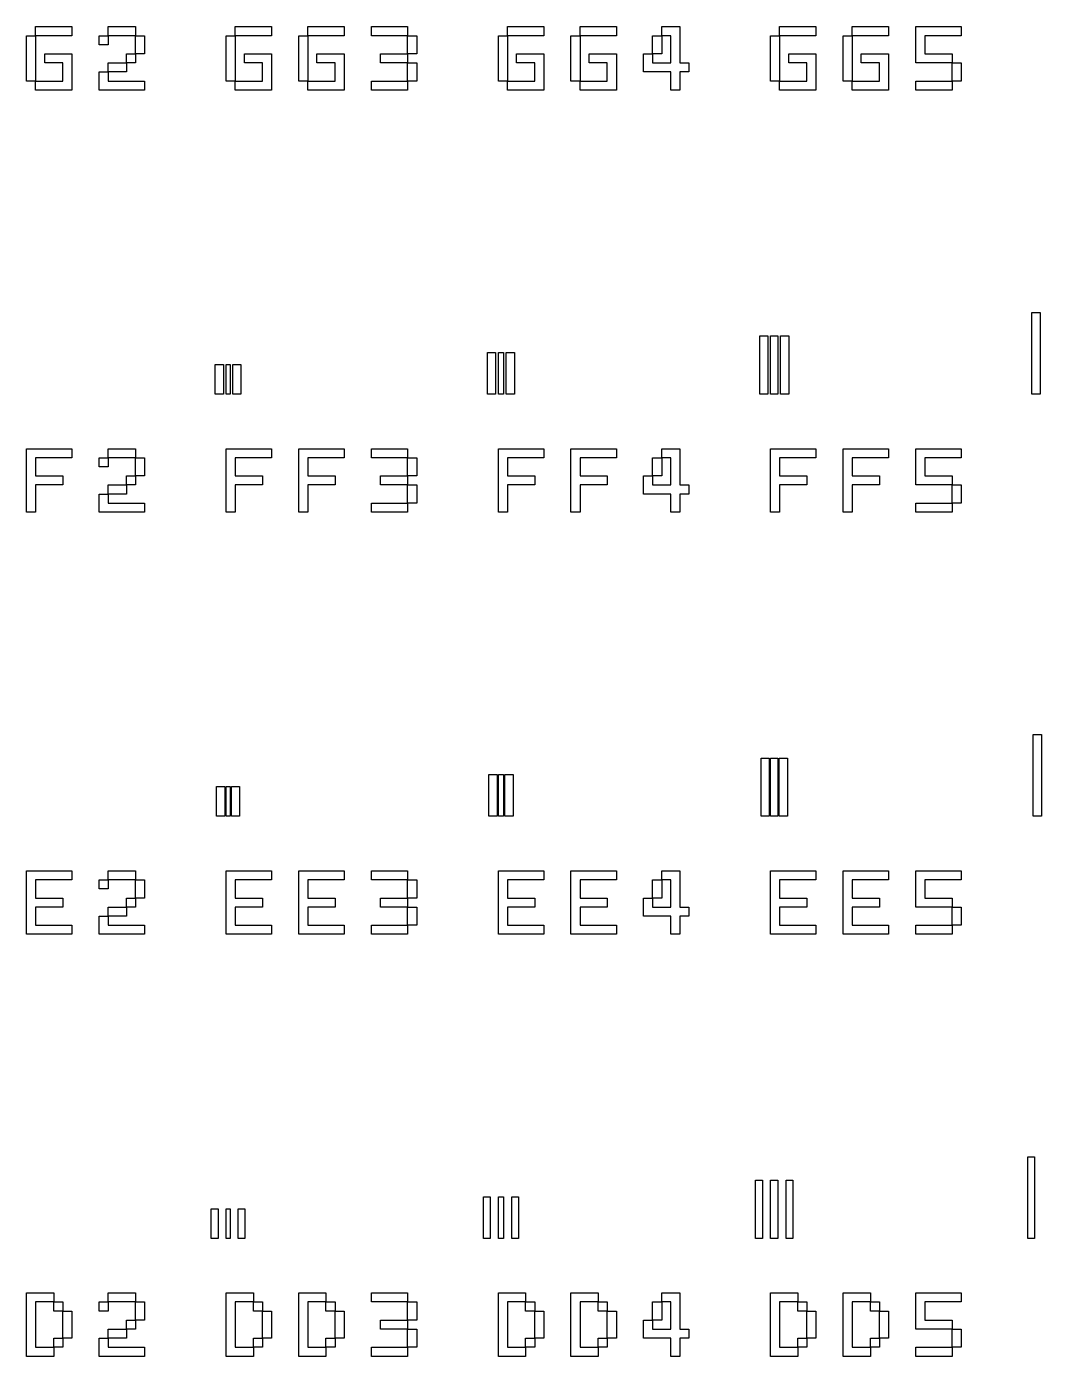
# Model space of a CAD drawing. Extents: x 0 to 3000, y 0 to 2000.
# Drawn here: x 2256.7 to 2629.5, y 491.7 to 980 of the extents above; entities that cross this region are included whole.
import ezdxf

# ---------------------------------------------------------------- set-up
doc = ezdxf.new("R2010")
doc.units = 0
doc.layers.add('L1D0', color=1, linetype='CONTINUOUS')

msp = doc.modelspace()

# ---------------------------------------------------------------- linework, layer by layer
at = {"layer": 'L1D0'}
for points in [[(2256.667, 960), (2256.667, 963.333), (2256.667, 966.667), (2256.667, 970), (2256.667, 973.333), (2256.667, 976.667), (2260, 976.667), (2260, 973.333), (2260, 970), (2260, 966.667), (2260, 963.333), (2260, 960)], [(2260, 976.667), (2260, 980), (2263.333, 980), (2266.667, 980), (2270, 980), (2273.333, 980), (2273.333, 976.667), (2270, 976.667), (2266.667, 976.667), (2263.333, 976.667)], [(2283.333, 973.333), (2283.333, 976.667), (2286.667, 976.667), (2286.667, 973.333)], [(2286.667, 976.667), (2286.667, 980), (2290, 980), (2293.333, 980), (2296.667, 980), (2296.667, 976.667), (2293.333, 976.667), (2290, 976.667)], [(2296.667, 970), (2296.667, 973.333), (2296.667, 976.667), (2300, 976.667), (2300, 973.333), (2300, 970)], [(2330, 960), (2330, 963.333), (2330, 966.667), (2330, 970), (2330, 973.333), (2330, 976.667), (2333.333, 976.667), (2333.333, 973.333), (2333.333, 970), (2333.333, 966.667), (2333.333, 963.333), (2333.333, 960)], [(2333.333, 976.667), (2333.333, 980), (2336.667, 980), (2340, 980), (2343.333, 980), (2346.667, 980), (2346.667, 976.667), (2343.333, 976.667), (2340, 976.667), (2336.667, 976.667)], [(2356.667, 960), (2356.667, 963.333), (2356.667, 966.667), (2356.667, 970), (2356.667, 973.333), (2356.667, 976.667), (2360, 976.667), (2360, 973.333), (2360, 970), (2360, 966.667), (2360, 963.333), (2360, 960)], [(2360, 976.667), (2360, 980), (2363.333, 980), (2366.667, 980), (2370, 980), (2373.333, 980), (2373.333, 976.667), (2370, 976.667), (2366.667, 976.667), (2363.333, 976.667)], [(2383.333, 976.667), (2383.333, 980), (2386.667, 980), (2390, 980), (2393.333, 980), (2396.667, 980), (2396.667, 976.667), (2393.333, 976.667), (2390, 976.667), (2386.667, 976.667)], [(2396.667, 970), (2396.667, 973.333), (2396.667, 976.667), (2400, 976.667), (2400, 973.333), (2400, 970)], [(2430, 960), (2430, 963.333), (2430, 966.667), (2430, 970), (2430, 973.333), (2430, 976.667), (2433.333, 976.667), (2433.333, 973.333), (2433.333, 970), (2433.333, 966.667), (2433.333, 963.333), (2433.333, 960)], [(2433.333, 976.667), (2433.333, 980), (2436.667, 980), (2440, 980), (2443.333, 980), (2446.667, 980), (2446.667, 976.667), (2443.333, 976.667), (2440, 976.667), (2436.667, 976.667)], [(2456.667, 960), (2456.667, 963.333), (2456.667, 966.667), (2456.667, 970), (2456.667, 973.333), (2456.667, 976.667), (2460, 976.667), (2460, 973.333), (2460, 970), (2460, 966.667), (2460, 963.333), (2460, 960)], [(2460, 976.667), (2460, 980), (2463.333, 980), (2466.667, 980), (2470, 980), (2473.333, 980), (2473.333, 976.667), (2470, 976.667), (2466.667, 976.667), (2463.333, 976.667)], [(2493.333, 956.667), (2493.333, 960), (2493.333, 963.333), (2490, 963.333), (2486.667, 963.333), (2483.333, 963.333), (2483.333, 966.667), (2483.333, 970), (2486.667, 970), (2486.667, 966.667), (2490, 966.667), (2493.333, 966.667), (2493.333, 970), (2493.333, 973.333), (2493.333, 976.667), (2490, 976.667), (2490, 980), (2493.333, 980), (2496.667, 980), (2496.667, 976.667), (2496.667, 973.333), (2496.667, 970), (2496.667, 966.667), (2500, 966.667), (2500, 963.333), (2496.667, 963.333), (2496.667, 960), (2496.667, 956.667)], [(2486.667, 970), (2486.667, 973.333), (2486.667, 976.667), (2490, 976.667), (2490, 973.333), (2490, 970)], [(2530, 960), (2530, 963.333), (2530, 966.667), (2530, 970), (2530, 973.333), (2530, 976.667), (2533.333, 976.667), (2533.333, 973.333), (2533.333, 970), (2533.333, 966.667), (2533.333, 963.333), (2533.333, 960)], [(2533.333, 976.667), (2533.333, 980), (2536.667, 980), (2540, 980), (2543.333, 980), (2546.667, 980), (2546.667, 976.667), (2543.333, 976.667), (2540, 976.667), (2536.667, 976.667)], [(2556.667, 960), (2556.667, 963.333), (2556.667, 966.667), (2556.667, 970), (2556.667, 973.333), (2556.667, 976.667), (2560, 976.667), (2560, 973.333), (2560, 970), (2560, 966.667), (2560, 963.333), (2560, 960)], [(2560, 976.667), (2560, 980), (2563.333, 980), (2566.667, 980), (2570, 980), (2573.333, 980), (2573.333, 976.667), (2570, 976.667), (2566.667, 976.667), (2563.333, 976.667)], [(2583.333, 966.667), (2583.333, 970), (2583.333, 973.333), (2583.333, 976.667), (2583.333, 980), (2586.667, 980), (2590, 980), (2593.333, 980), (2596.667, 980), (2600, 980), (2600, 976.667), (2596.667, 976.667), (2593.333, 976.667), (2590, 976.667), (2586.667, 976.667), (2586.667, 973.333), (2586.667, 970), (2590, 970), (2593.333, 970), (2596.667, 970), (2596.667, 966.667), (2593.333, 966.667), (2590, 966.667), (2586.667, 966.667)], [(2260, 956.667), (2260, 960), (2263.333, 960), (2266.667, 960), (2270, 960), (2270, 963.333), (2270, 966.667), (2266.667, 966.667), (2263.333, 966.667), (2263.333, 970), (2266.667, 970), (2270, 970), (2273.333, 970), (2273.333, 966.667), (2273.333, 963.333), (2273.333, 960), (2273.333, 956.667), (2270, 956.667), (2266.667, 956.667), (2263.333, 956.667)], [(2293.333, 966.667), (2293.333, 970), (2296.667, 970), (2296.667, 966.667)], [(2333.333, 956.667), (2333.333, 960), (2336.667, 960), (2340, 960), (2343.333, 960), (2343.333, 963.333), (2343.333, 966.667), (2340, 966.667), (2336.667, 966.667), (2336.667, 970), (2340, 970), (2343.333, 970), (2346.667, 970), (2346.667, 966.667), (2346.667, 963.333), (2346.667, 960), (2346.667, 956.667), (2343.333, 956.667), (2340, 956.667), (2336.667, 956.667)], [(2360, 956.667), (2360, 960), (2363.333, 960), (2366.667, 960), (2370, 960), (2370, 963.333), (2370, 966.667), (2366.667, 966.667), (2363.333, 966.667), (2363.333, 970), (2366.667, 970), (2370, 970), (2373.333, 970), (2373.333, 966.667), (2373.333, 963.333), (2373.333, 960), (2373.333, 956.667), (2370, 956.667), (2366.667, 956.667), (2363.333, 956.667)], [(2386.667, 966.667), (2386.667, 970), (2390, 970), (2393.333, 970), (2396.667, 970), (2396.667, 966.667), (2393.333, 966.667), (2390, 966.667)], [(2433.333, 956.667), (2433.333, 960), (2436.667, 960), (2440, 960), (2443.333, 960), (2443.333, 963.333), (2443.333, 966.667), (2440, 966.667), (2436.667, 966.667), (2436.667, 970), (2440, 970), (2443.333, 970), (2446.667, 970), (2446.667, 966.667), (2446.667, 963.333), (2446.667, 960), (2446.667, 956.667), (2443.333, 956.667), (2440, 956.667), (2436.667, 956.667)], [(2460, 956.667), (2460, 960), (2463.333, 960), (2466.667, 960), (2470, 960), (2470, 963.333), (2470, 966.667), (2466.667, 966.667), (2463.333, 966.667), (2463.333, 970), (2466.667, 970), (2470, 970), (2473.333, 970), (2473.333, 966.667), (2473.333, 963.333), (2473.333, 960), (2473.333, 956.667), (2470, 956.667), (2466.667, 956.667), (2463.333, 956.667)], [(2533.333, 956.667), (2533.333, 960), (2536.667, 960), (2540, 960), (2543.333, 960), (2543.333, 963.333), (2543.333, 966.667), (2540, 966.667), (2536.667, 966.667), (2536.667, 970), (2540, 970), (2543.333, 970), (2546.667, 970), (2546.667, 966.667), (2546.667, 963.333), (2546.667, 960), (2546.667, 956.667), (2543.333, 956.667), (2540, 956.667), (2536.667, 956.667)], [(2560, 956.667), (2560, 960), (2563.333, 960), (2566.667, 960), (2570, 960), (2570, 963.333), (2570, 966.667), (2566.667, 966.667), (2563.333, 966.667), (2563.333, 970), (2566.667, 970), (2570, 970), (2573.333, 970), (2573.333, 966.667), (2573.333, 963.333), (2573.333, 960), (2573.333, 956.667), (2570, 956.667), (2566.667, 956.667), (2563.333, 956.667)], [(2283.333, 956.667), (2283.333, 960), (2283.333, 963.333), (2286.667, 963.333), (2286.667, 960), (2290, 960), (2293.333, 960), (2296.667, 960), (2300, 960), (2300, 956.667), (2296.667, 956.667), (2293.333, 956.667), (2290, 956.667), (2286.667, 956.667)], [(2286.667, 963.333), (2286.667, 966.667), (2290, 966.667), (2293.333, 966.667), (2293.333, 963.333), (2290, 963.333)], [(2396.667, 960), (2396.667, 963.333), (2396.667, 966.667), (2400, 966.667), (2400, 963.333), (2400, 960)], [(2596.667, 960), (2596.667, 963.333), (2596.667, 966.667), (2600, 966.667), (2600, 963.333), (2600, 960)], [(2383.333, 956.667), (2383.333, 960), (2386.667, 960), (2390, 960), (2393.333, 960), (2396.667, 960), (2396.667, 956.667), (2393.333, 956.667), (2390, 956.667), (2386.667, 956.667)], [(2583.333, 956.667), (2583.333, 960), (2586.667, 960), (2590, 960), (2593.333, 960), (2596.667, 960), (2596.667, 956.667), (2593.333, 956.667), (2590, 956.667), (2586.667, 956.667)], [(2626, 845), (2626, 875), (2629, 875), (2629, 845)], [(2526, 845), (2526, 866.4), (2529, 866.4), (2529, 845)], [(2530, 845), (2530, 866.4), (2532.7, 866.4), (2532.7, 845)], [(2533.7, 845), (2533.7, 866.4), (2536.7, 866.4), (2536.7, 845)], [(2426, 845), (2426, 860.3), (2429, 860.3), (2429, 845)], [(2430, 845), (2430, 860.3), (2431.9, 860.3), (2431.9, 845)], [(2432.9, 845), (2432.9, 860.3), (2435.9, 860.3), (2435.9, 845)], [(2326, 845), (2326, 855.9), (2329, 855.9), (2329, 845)], [(2330, 845), (2330, 855.9), (2331.4, 855.9), (2331.4, 845)], [(2332.4, 845), (2332.4, 855.9), (2335.4, 855.9), (2335.4, 845)], [(2256.667, 801.667), (2256.667, 805), (2256.667, 808.333), (2256.667, 811.667), (2256.667, 815), (2256.667, 818.333), (2256.667, 821.667), (2256.667, 825), (2260, 825), (2263.333, 825), (2266.667, 825), (2270, 825), (2273.333, 825), (2273.333, 821.667), (2270, 821.667), (2266.667, 821.667), (2263.333, 821.667), (2260, 821.667), (2260, 818.333), (2260, 815), (2263.333, 815), (2266.667, 815), (2270, 815), (2270, 811.667), (2266.667, 811.667), (2263.333, 811.667), (2260, 811.667), (2260, 808.333), (2260, 805), (2260, 801.667)], [(2283.333, 818.333), (2283.333, 821.667), (2286.667, 821.667), (2286.667, 818.333)], [(2286.667, 821.667), (2286.667, 825), (2290, 825), (2293.333, 825), (2296.667, 825), (2296.667, 821.667), (2293.333, 821.667), (2290, 821.667)], [(2296.667, 815), (2296.667, 818.333), (2296.667, 821.667), (2300, 821.667), (2300, 818.333), (2300, 815)], [(2330, 801.667), (2330, 805), (2330, 808.333), (2330, 811.667), (2330, 815), (2330, 818.333), (2330, 821.667), (2330, 825), (2333.333, 825), (2336.667, 825), (2340, 825), (2343.333, 825), (2346.667, 825), (2346.667, 821.667), (2343.333, 821.667), (2340, 821.667), (2336.667, 821.667), (2333.333, 821.667), (2333.333, 818.333), (2333.333, 815), (2336.667, 815), (2340, 815), (2343.333, 815), (2343.333, 811.667), (2340, 811.667), (2336.667, 811.667), (2333.333, 811.667), (2333.333, 808.333), (2333.333, 805), (2333.333, 801.667)], [(2356.667, 801.667), (2356.667, 805), (2356.667, 808.333), (2356.667, 811.667), (2356.667, 815), (2356.667, 818.333), (2356.667, 821.667), (2356.667, 825), (2360, 825), (2363.333, 825), (2366.667, 825), (2370, 825), (2373.333, 825), (2373.333, 821.667), (2370, 821.667), (2366.667, 821.667), (2363.333, 821.667), (2360, 821.667), (2360, 818.333), (2360, 815), (2363.333, 815), (2366.667, 815), (2370, 815), (2370, 811.667), (2366.667, 811.667), (2363.333, 811.667), (2360, 811.667), (2360, 808.333), (2360, 805), (2360, 801.667)], [(2383.333, 821.667), (2383.333, 825), (2386.667, 825), (2390, 825), (2393.333, 825), (2396.667, 825), (2396.667, 821.667), (2393.333, 821.667), (2390, 821.667), (2386.667, 821.667)], [(2396.667, 815), (2396.667, 818.333), (2396.667, 821.667), (2400, 821.667), (2400, 818.333), (2400, 815)], [(2430, 801.667), (2430, 805), (2430, 808.333), (2430, 811.667), (2430, 815), (2430, 818.333), (2430, 821.667), (2430, 825), (2433.333, 825), (2436.667, 825), (2440, 825), (2443.333, 825), (2446.667, 825), (2446.667, 821.667), (2443.333, 821.667), (2440, 821.667), (2436.667, 821.667), (2433.333, 821.667), (2433.333, 818.333), (2433.333, 815), (2436.667, 815), (2440, 815), (2443.333, 815), (2443.333, 811.667), (2440, 811.667), (2436.667, 811.667), (2433.333, 811.667), (2433.333, 808.333), (2433.333, 805), (2433.333, 801.667)], [(2456.667, 801.667), (2456.667, 805), (2456.667, 808.333), (2456.667, 811.667), (2456.667, 815), (2456.667, 818.333), (2456.667, 821.667), (2456.667, 825), (2460, 825), (2463.333, 825), (2466.667, 825), (2470, 825), (2473.333, 825), (2473.333, 821.667), (2470, 821.667), (2466.667, 821.667), (2463.333, 821.667), (2460, 821.667), (2460, 818.333), (2460, 815), (2463.333, 815), (2466.667, 815), (2470, 815), (2470, 811.667), (2466.667, 811.667), (2463.333, 811.667), (2460, 811.667), (2460, 808.333), (2460, 805), (2460, 801.667)], [(2493.333, 801.667), (2493.333, 805), (2493.333, 808.333), (2490, 808.333), (2486.667, 808.333), (2483.333, 808.333), (2483.333, 811.667), (2483.333, 815), (2486.667, 815), (2486.667, 811.667), (2490, 811.667), (2493.333, 811.667), (2493.333, 815), (2493.333, 818.333), (2493.333, 821.667), (2490, 821.667), (2490, 825), (2493.333, 825), (2496.667, 825), (2496.667, 821.667), (2496.667, 818.333), (2496.667, 815), (2496.667, 811.667), (2500, 811.667), (2500, 808.333), (2496.667, 808.333), (2496.667, 805), (2496.667, 801.667)], [(2486.667, 815), (2486.667, 818.333), (2486.667, 821.667), (2490, 821.667), (2490, 818.333), (2490, 815)], [(2530, 801.667), (2530, 805), (2530, 808.333), (2530, 811.667), (2530, 815), (2530, 818.333), (2530, 821.667), (2530, 825), (2533.333, 825), (2536.667, 825), (2540, 825), (2543.333, 825), (2546.667, 825), (2546.667, 821.667), (2543.333, 821.667), (2540, 821.667), (2536.667, 821.667), (2533.333, 821.667), (2533.333, 818.333), (2533.333, 815), (2536.667, 815), (2540, 815), (2543.333, 815), (2543.333, 811.667), (2540, 811.667), (2536.667, 811.667), (2533.333, 811.667), (2533.333, 808.333), (2533.333, 805), (2533.333, 801.667)], [(2556.667, 801.667), (2556.667, 805), (2556.667, 808.333), (2556.667, 811.667), (2556.667, 815), (2556.667, 818.333), (2556.667, 821.667), (2556.667, 825), (2560, 825), (2563.333, 825), (2566.667, 825), (2570, 825), (2573.333, 825), (2573.333, 821.667), (2570, 821.667), (2566.667, 821.667), (2563.333, 821.667), (2560, 821.667), (2560, 818.333), (2560, 815), (2563.333, 815), (2566.667, 815), (2570, 815), (2570, 811.667), (2566.667, 811.667), (2563.333, 811.667), (2560, 811.667), (2560, 808.333), (2560, 805), (2560, 801.667)], [(2583.333, 811.667), (2583.333, 815), (2583.333, 818.333), (2583.333, 821.667), (2583.333, 825), (2586.667, 825), (2590, 825), (2593.333, 825), (2596.667, 825), (2600, 825), (2600, 821.667), (2596.667, 821.667), (2593.333, 821.667), (2590, 821.667), (2586.667, 821.667), (2586.667, 818.333), (2586.667, 815), (2590, 815), (2593.333, 815), (2596.667, 815), (2596.667, 811.667), (2593.333, 811.667), (2590, 811.667), (2586.667, 811.667)], [(2286.667, 808.333), (2286.667, 811.667), (2290, 811.667), (2293.333, 811.667), (2293.333, 808.333), (2290, 808.333)], [(2293.333, 811.667), (2293.333, 815), (2296.667, 815), (2296.667, 811.667)], [(2386.667, 811.667), (2386.667, 815), (2390, 815), (2393.333, 815), (2396.667, 815), (2396.667, 811.667), (2393.333, 811.667), (2390, 811.667)], [(2396.667, 805), (2396.667, 808.333), (2396.667, 811.667), (2400, 811.667), (2400, 808.333), (2400, 805)], [(2596.667, 805), (2596.667, 808.333), (2596.667, 811.667), (2600, 811.667), (2600, 808.333), (2600, 805)], [(2283.333, 801.667), (2283.333, 805), (2283.333, 808.333), (2286.667, 808.333), (2286.667, 805), (2290, 805), (2293.333, 805), (2296.667, 805), (2300, 805), (2300, 801.667), (2296.667, 801.667), (2293.333, 801.667), (2290, 801.667), (2286.667, 801.667)], [(2383.333, 801.667), (2383.333, 805), (2386.667, 805), (2390, 805), (2393.333, 805), (2396.667, 805), (2396.667, 801.667), (2393.333, 801.667), (2390, 801.667), (2386.667, 801.667)], [(2583.333, 801.667), (2583.333, 805), (2586.667, 805), (2590, 805), (2593.333, 805), (2596.667, 805), (2596.667, 801.667), (2593.333, 801.667), (2590, 801.667), (2586.667, 801.667)], [(2626.5, 690), (2626.5, 720), (2629.5, 720), (2629.5, 690)], [(2526.5, 690), (2526.5, 711.4), (2529.5, 711.4), (2529.5, 690)], [(2530, 690), (2530, 711.4), (2532.7, 711.4), (2532.7, 690)], [(2533.2, 690), (2533.2, 711.4), (2536.2, 711.4), (2536.2, 690)], [(2426.5, 690), (2426.5, 705.3), (2429.5, 705.3), (2429.5, 690)], [(2430, 690), (2430, 705.3), (2431.9, 705.3), (2431.9, 690)], [(2432.4, 690), (2432.4, 705.3), (2435.4, 705.3), (2435.4, 690)], [(2326.5, 690), (2326.5, 700.9), (2329.5, 700.9), (2329.5, 690)], [(2330, 690), (2330, 700.9), (2331.4, 700.9), (2331.4, 690)], [(2331.9, 690), (2331.9, 700.9), (2334.9, 700.9), (2334.9, 690)], [(2256.667, 646.667), (2256.667, 650), (2256.667, 653.333), (2256.667, 656.667), (2256.667, 660), (2256.667, 663.333), (2256.667, 666.667), (2256.667, 670), (2260, 670), (2263.333, 670), (2266.667, 670), (2270, 670), (2273.333, 670), (2273.333, 666.667), (2270, 666.667), (2266.667, 666.667), (2263.333, 666.667), (2260, 666.667), (2260, 663.333), (2260, 660), (2263.333, 660), (2266.667, 660), (2270, 660), (2270, 656.667), (2266.667, 656.667), (2263.333, 656.667), (2260, 656.667), (2260, 653.333), (2260, 650), (2263.333, 650), (2266.667, 650), (2270, 650), (2273.333, 650), (2273.333, 646.667), (2270, 646.667), (2266.667, 646.667), (2263.333, 646.667), (2260, 646.667)], [(2286.667, 666.667), (2286.667, 670), (2290, 670), (2293.333, 670), (2296.667, 670), (2296.667, 666.667), (2293.333, 666.667), (2290, 666.667)], [(2330, 646.667), (2330, 650), (2330, 653.333), (2330, 656.667), (2330, 660), (2330, 663.333), (2330, 666.667), (2330, 670), (2333.333, 670), (2336.667, 670), (2340, 670), (2343.333, 670), (2346.667, 670), (2346.667, 666.667), (2343.333, 666.667), (2340, 666.667), (2336.667, 666.667), (2333.333, 666.667), (2333.333, 663.333), (2333.333, 660), (2336.667, 660), (2340, 660), (2343.333, 660), (2343.333, 656.667), (2340, 656.667), (2336.667, 656.667), (2333.333, 656.667), (2333.333, 653.333), (2333.333, 650), (2336.667, 650), (2340, 650), (2343.333, 650), (2346.667, 650), (2346.667, 646.667), (2343.333, 646.667), (2340, 646.667), (2336.667, 646.667), (2333.333, 646.667)], [(2356.667, 646.667), (2356.667, 650), (2356.667, 653.333), (2356.667, 656.667), (2356.667, 660), (2356.667, 663.333), (2356.667, 666.667), (2356.667, 670), (2360, 670), (2363.333, 670), (2366.667, 670), (2370, 670), (2373.333, 670), (2373.333, 666.667), (2370, 666.667), (2366.667, 666.667), (2363.333, 666.667), (2360, 666.667), (2360, 663.333), (2360, 660), (2363.333, 660), (2366.667, 660), (2370, 660), (2370, 656.667), (2366.667, 656.667), (2363.333, 656.667), (2360, 656.667), (2360, 653.333), (2360, 650), (2363.333, 650), (2366.667, 650), (2370, 650), (2373.333, 650), (2373.333, 646.667), (2370, 646.667), (2366.667, 646.667), (2363.333, 646.667), (2360, 646.667)], [(2383.333, 666.667), (2383.333, 670), (2386.667, 670), (2390, 670), (2393.333, 670), (2396.667, 670), (2396.667, 666.667), (2393.333, 666.667), (2390, 666.667), (2386.667, 666.667)], [(2430, 646.667), (2430, 650), (2430, 653.333), (2430, 656.667), (2430, 660), (2430, 663.333), (2430, 666.667), (2430, 670), (2433.333, 670), (2436.667, 670), (2440, 670), (2443.333, 670), (2446.667, 670), (2446.667, 666.667), (2443.333, 666.667), (2440, 666.667), (2436.667, 666.667), (2433.333, 666.667), (2433.333, 663.333), (2433.333, 660), (2436.667, 660), (2440, 660), (2443.333, 660), (2443.333, 656.667), (2440, 656.667), (2436.667, 656.667), (2433.333, 656.667), (2433.333, 653.333), (2433.333, 650), (2436.667, 650), (2440, 650), (2443.333, 650), (2446.667, 650), (2446.667, 646.667), (2443.333, 646.667), (2440, 646.667), (2436.667, 646.667), (2433.333, 646.667)], [(2456.667, 646.667), (2456.667, 650), (2456.667, 653.333), (2456.667, 656.667), (2456.667, 660), (2456.667, 663.333), (2456.667, 666.667), (2456.667, 670), (2460, 670), (2463.333, 670), (2466.667, 670), (2470, 670), (2473.333, 670), (2473.333, 666.667), (2470, 666.667), (2466.667, 666.667), (2463.333, 666.667), (2460, 666.667), (2460, 663.333), (2460, 660), (2463.333, 660), (2466.667, 660), (2470, 660), (2470, 656.667), (2466.667, 656.667), (2463.333, 656.667), (2460, 656.667), (2460, 653.333), (2460, 650), (2463.333, 650), (2466.667, 650), (2470, 650), (2473.333, 650), (2473.333, 646.667), (2470, 646.667), (2466.667, 646.667), (2463.333, 646.667), (2460, 646.667)], [(2493.333, 646.667), (2493.333, 650), (2493.333, 653.333), (2490, 653.333), (2486.667, 653.333), (2483.333, 653.333), (2483.333, 656.667), (2483.333, 660), (2486.667, 660), (2486.667, 656.667), (2490, 656.667), (2493.333, 656.667), (2493.333, 660), (2493.333, 663.333), (2493.333, 666.667), (2490, 666.667), (2490, 670), (2493.333, 670), (2496.667, 670), (2496.667, 666.667), (2496.667, 663.333), (2496.667, 660), (2496.667, 656.667), (2500, 656.667), (2500, 653.333), (2496.667, 653.333), (2496.667, 650), (2496.667, 646.667)], [(2530, 646.667), (2530, 650), (2530, 653.333), (2530, 656.667), (2530, 660), (2530, 663.333), (2530, 666.667), (2530, 670), (2533.333, 670), (2536.667, 670), (2540, 670), (2543.333, 670), (2546.667, 670), (2546.667, 666.667), (2543.333, 666.667), (2540, 666.667), (2536.667, 666.667), (2533.333, 666.667), (2533.333, 663.333), (2533.333, 660), (2536.667, 660), (2540, 660), (2543.333, 660), (2543.333, 656.667), (2540, 656.667), (2536.667, 656.667), (2533.333, 656.667), (2533.333, 653.333), (2533.333, 650), (2536.667, 650), (2540, 650), (2543.333, 650), (2546.667, 650), (2546.667, 646.667), (2543.333, 646.667), (2540, 646.667), (2536.667, 646.667), (2533.333, 646.667)], [(2556.667, 646.667), (2556.667, 650), (2556.667, 653.333), (2556.667, 656.667), (2556.667, 660), (2556.667, 663.333), (2556.667, 666.667), (2556.667, 670), (2560, 670), (2563.333, 670), (2566.667, 670), (2570, 670), (2573.333, 670), (2573.333, 666.667), (2570, 666.667), (2566.667, 666.667), (2563.333, 666.667), (2560, 666.667), (2560, 663.333), (2560, 660), (2563.333, 660), (2566.667, 660), (2570, 660), (2570, 656.667), (2566.667, 656.667), (2563.333, 656.667), (2560, 656.667), (2560, 653.333), (2560, 650), (2563.333, 650), (2566.667, 650), (2570, 650), (2573.333, 650), (2573.333, 646.667), (2570, 646.667), (2566.667, 646.667), (2563.333, 646.667), (2560, 646.667)], [(2583.333, 656.667), (2583.333, 660), (2583.333, 663.333), (2583.333, 666.667), (2583.333, 670), (2586.667, 670), (2590, 670), (2593.333, 670), (2596.667, 670), (2600, 670), (2600, 666.667), (2596.667, 666.667), (2593.333, 666.667), (2590, 666.667), (2586.667, 666.667), (2586.667, 663.333), (2586.667, 660), (2590, 660), (2593.333, 660), (2596.667, 660), (2596.667, 656.667), (2593.333, 656.667), (2590, 656.667), (2586.667, 656.667)], [(2283.333, 663.333), (2283.333, 666.667), (2286.667, 666.667), (2286.667, 663.333)], [(2296.667, 660), (2296.667, 663.333), (2296.667, 666.667), (2300, 666.667), (2300, 663.333), (2300, 660)], [(2396.667, 660), (2396.667, 663.333), (2396.667, 666.667), (2400, 666.667), (2400, 663.333), (2400, 660)], [(2486.667, 660), (2486.667, 663.333), (2486.667, 666.667), (2490, 666.667), (2490, 663.333), (2490, 660)], [(2293.333, 656.667), (2293.333, 660), (2296.667, 660), (2296.667, 656.667)], [(2386.667, 656.667), (2386.667, 660), (2390, 660), (2393.333, 660), (2396.667, 660), (2396.667, 656.667), (2393.333, 656.667), (2390, 656.667)], [(2286.667, 653.333), (2286.667, 656.667), (2290, 656.667), (2293.333, 656.667), (2293.333, 653.333), (2290, 653.333)], [(2396.667, 650), (2396.667, 653.333), (2396.667, 656.667), (2400, 656.667), (2400, 653.333), (2400, 650)], [(2596.667, 650), (2596.667, 653.333), (2596.667, 656.667), (2600, 656.667), (2600, 653.333), (2600, 650)], [(2283.333, 646.667), (2283.333, 650), (2283.333, 653.333), (2286.667, 653.333), (2286.667, 650), (2290, 650), (2293.333, 650), (2296.667, 650), (2300, 650), (2300, 646.667), (2296.667, 646.667), (2293.333, 646.667), (2290, 646.667), (2286.667, 646.667)], [(2383.333, 646.667), (2383.333, 650), (2386.667, 650), (2390, 650), (2393.333, 650), (2396.667, 650), (2396.667, 646.667), (2393.333, 646.667), (2390, 646.667), (2386.667, 646.667)], [(2583.333, 646.667), (2583.333, 650), (2586.667, 650), (2590, 650), (2593.333, 650), (2596.667, 650), (2596.667, 646.667), (2593.333, 646.667), (2590, 646.667), (2586.667, 646.667)], [(2624.5, 535), (2624.5, 565), (2627, 565), (2627, 535)], [(2524.5, 535), (2524.5, 556.4), (2527, 556.4), (2527, 535)], [(2530, 535), (2530, 556.4), (2532.7, 556.4), (2532.7, 535)], [(2535.7, 535), (2535.7, 556.4), (2538.2, 556.4), (2538.2, 535)], [(2424.5, 535), (2424.5, 550.3), (2427, 550.3), (2427, 535)], [(2430, 535), (2430, 550.3), (2431.9, 550.3), (2431.9, 535)], [(2434.9, 535), (2434.9, 550.3), (2437.4, 550.3), (2437.4, 535)], [(2324.5, 535), (2324.5, 545.9), (2327, 545.9), (2327, 535)], [(2330, 535), (2330, 545.9), (2331.4, 545.9), (2331.4, 535)], [(2334.4, 535), (2334.4, 545.9), (2336.9, 545.9), (2336.9, 535)], [(2256.667, 491.667), (2256.667, 495), (2256.667, 498.333), (2256.667, 501.667), (2256.667, 505), (2256.667, 508.333), (2256.667, 511.667), (2256.667, 515), (2260, 515), (2263.333, 515), (2266.667, 515), (2266.667, 511.667), (2263.333, 511.667), (2260, 511.667), (2260, 508.333), (2260, 505), (2260, 501.667), (2260, 498.333), (2260, 495), (2263.333, 495), (2266.667, 495), (2266.667, 491.667), (2263.333, 491.667), (2260, 491.667)], [(2286.667, 511.667), (2286.667, 515), (2290, 515), (2293.333, 515), (2296.667, 515), (2296.667, 511.667), (2293.333, 511.667), (2290, 511.667)], [(2330, 491.667), (2330, 495), (2330, 498.333), (2330, 501.667), (2330, 505), (2330, 508.333), (2330, 511.667), (2330, 515), (2333.333, 515), (2336.667, 515), (2340, 515), (2340, 511.667), (2336.667, 511.667), (2333.333, 511.667), (2333.333, 508.333), (2333.333, 505), (2333.333, 501.667), (2333.333, 498.333), (2333.333, 495), (2336.667, 495), (2340, 495), (2340, 491.667), (2336.667, 491.667), (2333.333, 491.667)], [(2356.667, 491.667), (2356.667, 495), (2356.667, 498.333), (2356.667, 501.667), (2356.667, 505), (2356.667, 508.333), (2356.667, 511.667), (2356.667, 515), (2360, 515), (2363.333, 515), (2366.667, 515), (2366.667, 511.667), (2363.333, 511.667), (2360, 511.667), (2360, 508.333), (2360, 505), (2360, 501.667), (2360, 498.333), (2360, 495), (2363.333, 495), (2366.667, 495), (2366.667, 491.667), (2363.333, 491.667), (2360, 491.667)], [(2383.333, 511.667), (2383.333, 515), (2386.667, 515), (2390, 515), (2393.333, 515), (2396.667, 515), (2396.667, 511.667), (2393.333, 511.667), (2390, 511.667), (2386.667, 511.667)], [(2430, 491.667), (2430, 495), (2430, 498.333), (2430, 501.667), (2430, 505), (2430, 508.333), (2430, 511.667), (2430, 515), (2433.333, 515), (2436.667, 515), (2440, 515), (2440, 511.667), (2436.667, 511.667), (2433.333, 511.667), (2433.333, 508.333), (2433.333, 505), (2433.333, 501.667), (2433.333, 498.333), (2433.333, 495), (2436.667, 495), (2440, 495), (2440, 491.667), (2436.667, 491.667), (2433.333, 491.667)], [(2456.667, 491.667), (2456.667, 495), (2456.667, 498.333), (2456.667, 501.667), (2456.667, 505), (2456.667, 508.333), (2456.667, 511.667), (2456.667, 515), (2460, 515), (2463.333, 515), (2466.667, 515), (2466.667, 511.667), (2463.333, 511.667), (2460, 511.667), (2460, 508.333), (2460, 505), (2460, 501.667), (2460, 498.333), (2460, 495), (2463.333, 495), (2466.667, 495), (2466.667, 491.667), (2463.333, 491.667), (2460, 491.667)], [(2493.333, 491.667), (2493.333, 495), (2493.333, 498.333), (2490, 498.333), (2486.667, 498.333), (2483.333, 498.333), (2483.333, 501.667), (2483.333, 505), (2486.667, 505), (2486.667, 501.667), (2490, 501.667), (2493.333, 501.667), (2493.333, 505), (2493.333, 508.333), (2493.333, 511.667), (2490, 511.667), (2490, 515), (2493.333, 515), (2496.667, 515), (2496.667, 511.667), (2496.667, 508.333), (2496.667, 505), (2496.667, 501.667), (2500, 501.667), (2500, 498.333), (2496.667, 498.333), (2496.667, 495), (2496.667, 491.667)], [(2530, 491.667), (2530, 495), (2530, 498.333), (2530, 501.667), (2530, 505), (2530, 508.333), (2530, 511.667), (2530, 515), (2533.333, 515), (2536.667, 515), (2540, 515), (2540, 511.667), (2536.667, 511.667), (2533.333, 511.667), (2533.333, 508.333), (2533.333, 505), (2533.333, 501.667), (2533.333, 498.333), (2533.333, 495), (2536.667, 495), (2540, 495), (2540, 491.667), (2536.667, 491.667), (2533.333, 491.667)], [(2556.667, 491.667), (2556.667, 495), (2556.667, 498.333), (2556.667, 501.667), (2556.667, 505), (2556.667, 508.333), (2556.667, 511.667), (2556.667, 515), (2560, 515), (2563.333, 515), (2566.667, 515), (2566.667, 511.667), (2563.333, 511.667), (2560, 511.667), (2560, 508.333), (2560, 505), (2560, 501.667), (2560, 498.333), (2560, 495), (2563.333, 495), (2566.667, 495), (2566.667, 491.667), (2563.333, 491.667), (2560, 491.667)], [(2583.333, 501.667), (2583.333, 505), (2583.333, 508.333), (2583.333, 511.667), (2583.333, 515), (2586.667, 515), (2590, 515), (2593.333, 515), (2596.667, 515), (2600, 515), (2600, 511.667), (2596.667, 511.667), (2593.333, 511.667), (2590, 511.667), (2586.667, 511.667), (2586.667, 508.333), (2586.667, 505), (2590, 505), (2593.333, 505), (2596.667, 505), (2596.667, 501.667), (2593.333, 501.667), (2590, 501.667), (2586.667, 501.667)], [(2266.667, 508.333), (2266.667, 511.667), (2270, 511.667), (2270, 508.333)], [(2270, 498.333), (2270, 501.667), (2270, 505), (2270, 508.333), (2273.333, 508.333), (2273.333, 505), (2273.333, 501.667), (2273.333, 498.333)], [(2283.333, 508.333), (2283.333, 511.667), (2286.667, 511.667), (2286.667, 508.333)], [(2296.667, 505), (2296.667, 508.333), (2296.667, 511.667), (2300, 511.667), (2300, 508.333), (2300, 505)], [(2340, 508.333), (2340, 511.667), (2343.333, 511.667), (2343.333, 508.333)], [(2343.333, 498.333), (2343.333, 501.667), (2343.333, 505), (2343.333, 508.333), (2346.667, 508.333), (2346.667, 505), (2346.667, 501.667), (2346.667, 498.333)], [(2366.667, 508.333), (2366.667, 511.667), (2370, 511.667), (2370, 508.333)], [(2370, 498.333), (2370, 501.667), (2370, 505), (2370, 508.333), (2373.333, 508.333), (2373.333, 505), (2373.333, 501.667), (2373.333, 498.333)], [(2396.667, 505), (2396.667, 508.333), (2396.667, 511.667), (2400, 511.667), (2400, 508.333), (2400, 505)], [(2440, 508.333), (2440, 511.667), (2443.333, 511.667), (2443.333, 508.333)], [(2443.333, 498.333), (2443.333, 501.667), (2443.333, 505), (2443.333, 508.333), (2446.667, 508.333), (2446.667, 505), (2446.667, 501.667), (2446.667, 498.333)], [(2466.667, 508.333), (2466.667, 511.667), (2470, 511.667), (2470, 508.333)], [(2470, 498.333), (2470, 501.667), (2470, 505), (2470, 508.333), (2473.333, 508.333), (2473.333, 505), (2473.333, 501.667), (2473.333, 498.333)], [(2486.667, 505), (2486.667, 508.333), (2486.667, 511.667), (2490, 511.667), (2490, 508.333), (2490, 505)], [(2540, 508.333), (2540, 511.667), (2543.333, 511.667), (2543.333, 508.333)], [(2543.333, 498.333), (2543.333, 501.667), (2543.333, 505), (2543.333, 508.333), (2546.667, 508.333), (2546.667, 505), (2546.667, 501.667), (2546.667, 498.333)], [(2566.667, 508.333), (2566.667, 511.667), (2570, 511.667), (2570, 508.333)], [(2570, 498.333), (2570, 501.667), (2570, 505), (2570, 508.333), (2573.333, 508.333), (2573.333, 505), (2573.333, 501.667), (2573.333, 498.333)], [(2293.333, 501.667), (2293.333, 505), (2296.667, 505), (2296.667, 501.667)], [(2386.667, 501.667), (2386.667, 505), (2390, 505), (2393.333, 505), (2396.667, 505), (2396.667, 501.667), (2393.333, 501.667), (2390, 501.667)], [(2266.667, 495), (2266.667, 498.333), (2270, 498.333), (2270, 495)], [(2283.333, 491.667), (2283.333, 495), (2283.333, 498.333), (2286.667, 498.333), (2286.667, 495), (2290, 495), (2293.333, 495), (2296.667, 495), (2300, 495), (2300, 491.667), (2296.667, 491.667), (2293.333, 491.667), (2290, 491.667), (2286.667, 491.667)], [(2286.667, 498.333), (2286.667, 501.667), (2290, 501.667), (2293.333, 501.667), (2293.333, 498.333), (2290, 498.333)], [(2340, 495), (2340, 498.333), (2343.333, 498.333), (2343.333, 495)], [(2366.667, 495), (2366.667, 498.333), (2370, 498.333), (2370, 495)], [(2396.667, 495), (2396.667, 498.333), (2396.667, 501.667), (2400, 501.667), (2400, 498.333), (2400, 495)], [(2440, 495), (2440, 498.333), (2443.333, 498.333), (2443.333, 495)], [(2466.667, 495), (2466.667, 498.333), (2470, 498.333), (2470, 495)], [(2540, 495), (2540, 498.333), (2543.333, 498.333), (2543.333, 495)], [(2566.667, 495), (2566.667, 498.333), (2570, 498.333), (2570, 495)], [(2596.667, 495), (2596.667, 498.333), (2596.667, 501.667), (2600, 501.667), (2600, 498.333), (2600, 495)], [(2383.333, 491.667), (2383.333, 495), (2386.667, 495), (2390, 495), (2393.333, 495), (2396.667, 495), (2396.667, 491.667), (2393.333, 491.667), (2390, 491.667), (2386.667, 491.667)], [(2583.333, 491.667), (2583.333, 495), (2586.667, 495), (2590, 495), (2593.333, 495), (2596.667, 495), (2596.667, 491.667), (2593.333, 491.667), (2590, 491.667), (2586.667, 491.667)]]:
    msp.add_lwpolyline(points, close=True, dxfattribs=at)

doc.saveas('drawing.dxf')
